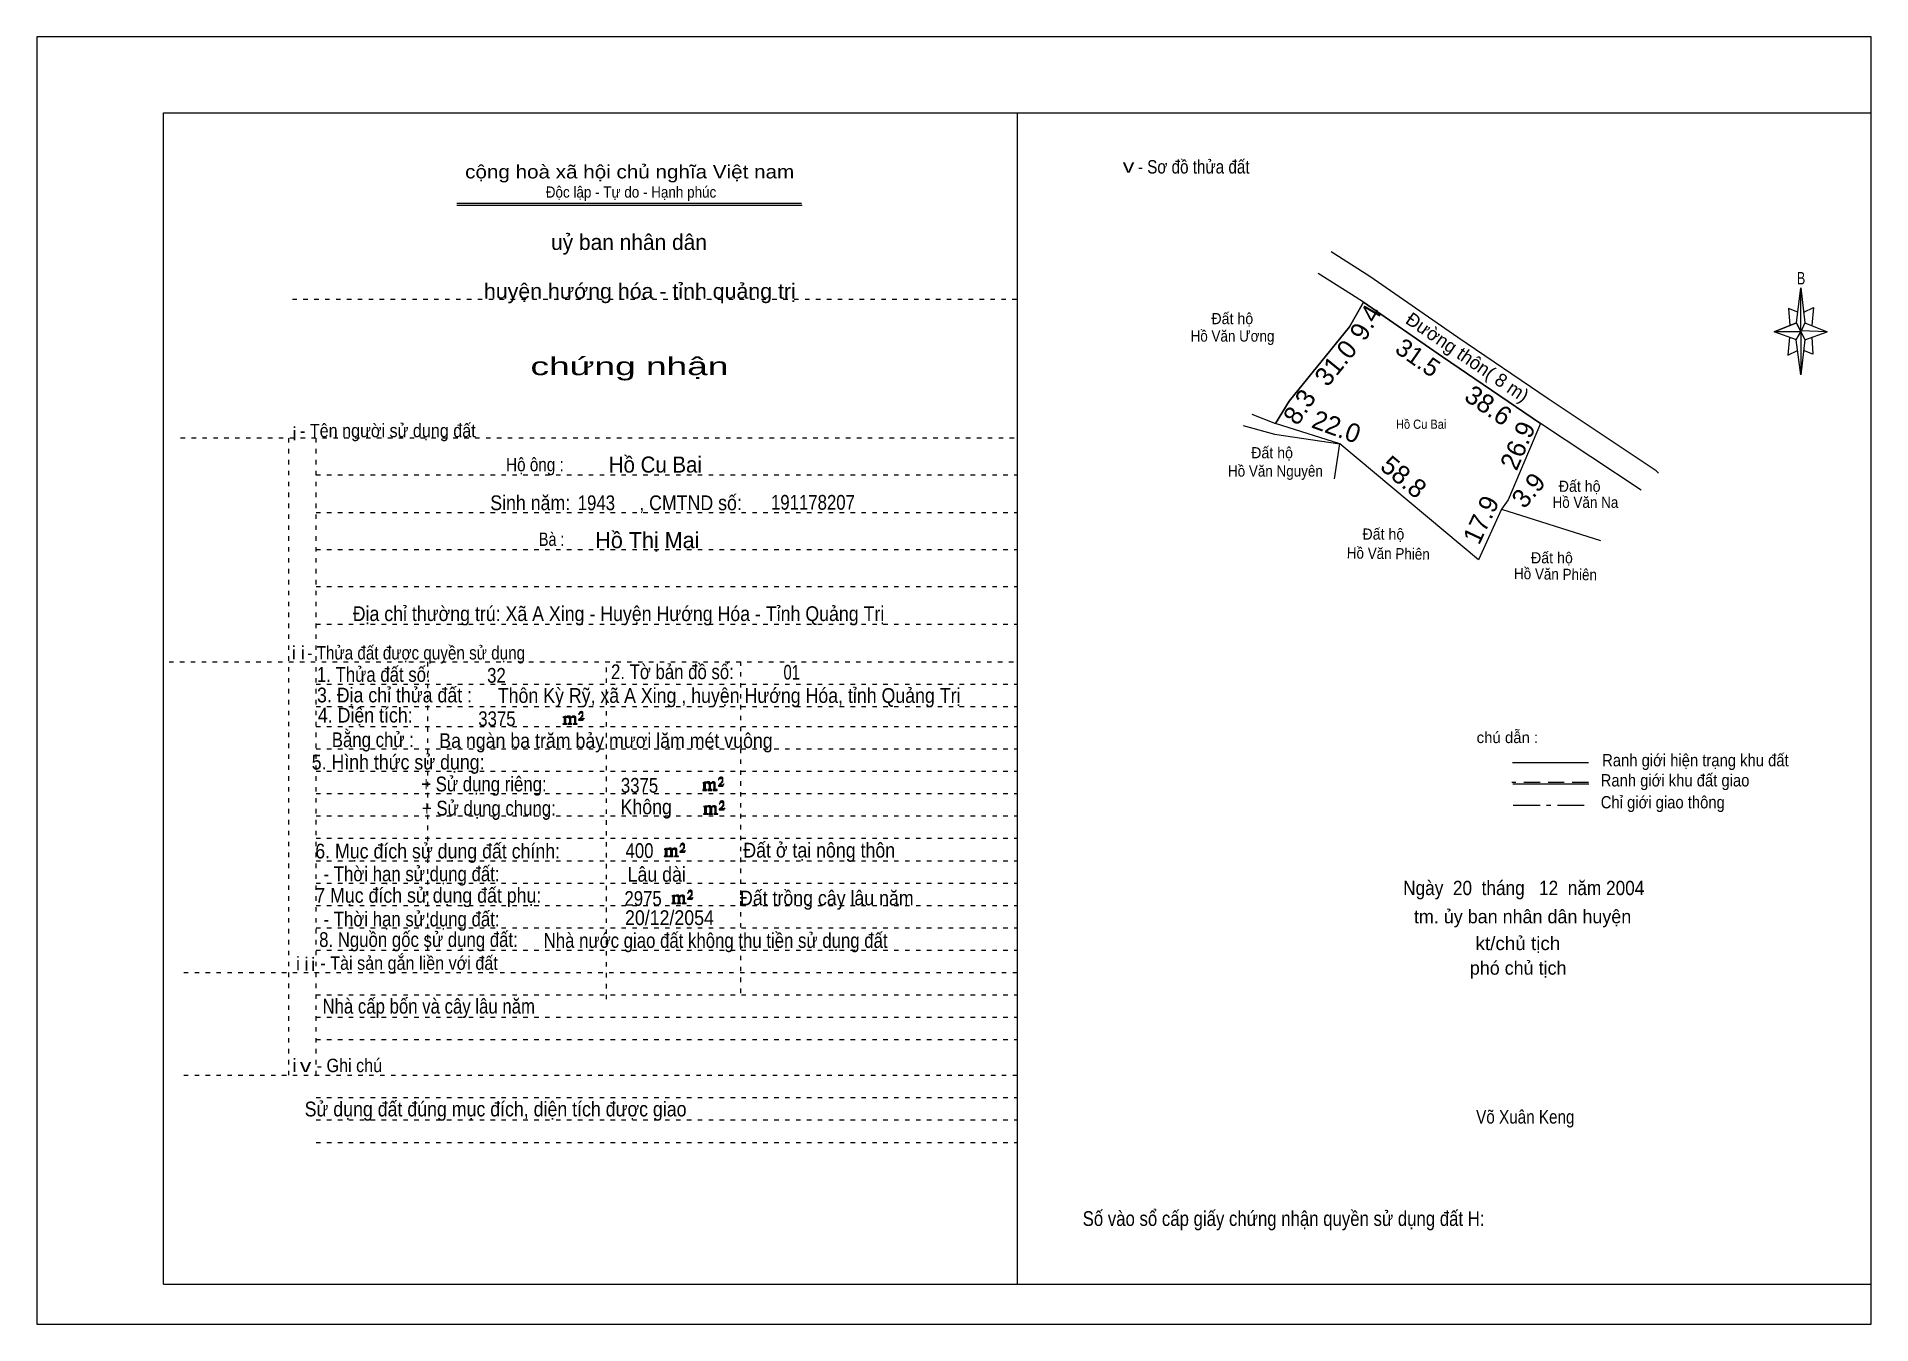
# Model space of a CAD drawing. Header units: centimetres. Extents: x -0.5 to 40.6, y -0.5 to 28.3.
import ezdxf
from ezdxf.enums import TextEntityAlignment as Align

# ---------------------------------------------------------------- set-up
doc = ezdxf.new("R2010")
doc.units = ezdxf.units.CM
doc.header["$LTSCALE"] = 0.12
for name, pattern in [('DOT_DASHED', [7.7, 5, -1.2, 0.3, -1.2]), ('DOTTED', [1.5, 0.3, -1.2]), ('MEDIUM_DASHED', [4.5, 3, -1.5])]:
    doc.linetypes.add(name, pattern=pattern)
for name, color, linetype, lineweight in [('1', 7, 'DOTTED', 13), ('5', 7, 'Continuous', 13), ('50', 7, 'Continuous', 13)]:
    doc.layers.add(name, color=color, linetype=linetype, lineweight=lineweight)

msp = doc.modelspace()

# ---------------------------------------------------------------- hatches: boundary and pattern name
at = {"layer": '50'}
for points in [[(11.74, 12.97), (11.77, 13.02), (11.77, 13.02), (11.76, 13), (11.74, 13), (11.73, 13), (11.68, 13), (11.71, 13.04), (11.72, 13.05), (11.74, 13.06), (11.74, 13.08), (11.74, 13.1), (11.74, 13.12), (11.74, 13.13), (11.74, 13.15), (11.73, 13.16), (11.72, 13.16), (11.71, 13.17), (11.7, 13.17), (11.68, 13.16), (11.68, 13.16), (11.67, 13.15), (11.66, 13.13), (11.64, 13.11), (11.66, 13.11), (11.66, 13.13), (11.67, 13.13), (11.68, 13.14), (11.7, 13.14), (11.71, 13.14), (11.72, 13.13), (11.73, 13.13), (11.73, 13.1), (11.73, 13.08), (11.71, 13.06), (11.71, 13.04), (11.7, 13.03), (11.64, 12.98), (11.64, 12.97)], [(11.32, 12.91), (11.32, 12.9), (11.32, 12.89), (11.3, 12.89), (11.29, 12.89), (11.29, 12.88), (11.38, 12.88), (11.38, 12.89), (11.37, 12.89), (11.36, 12.89), (11.36, 12.9), (11.36, 12.91), (11.36, 13.02), (11.36, 13.03), (11.37, 13.04), (11.39, 13.04), (11.4, 13.04), (11.41, 13.04), (11.42, 13.03), (11.44, 13), (11.44, 12.91), (11.42, 12.9), (11.42, 12.89), (11.41, 12.89), (11.4, 12.89), (11.4, 12.88), (11.49, 12.88), (11.49, 12.89), (11.48, 12.89), (11.47, 12.89), (11.47, 12.9), (11.47, 12.91), (11.47, 13.02), (11.49, 13.04), (11.5, 13.04), (11.51, 13.04), (11.54, 13.04), (11.54, 13.03), (11.55, 13.02), (11.55, 13), (11.55, 12.91), (11.55, 12.9), (11.54, 12.89), (11.54, 12.89), (11.52, 12.89), (11.52, 12.88), (11.61, 12.88), (11.61, 12.89), (11.6, 12.89), (11.59, 12.89), (11.58, 12.9), (11.58, 12.91), (11.58, 12.98), (11.58, 13.03), (11.58, 13.04), (11.57, 13.05), (11.55, 13.06), (11.52, 13.06), (11.51, 13.06), (11.49, 13.05), (11.46, 13.03), (11.46, 13.04), (11.45, 13.06), (11.44, 13.06), (11.42, 13.06), (11.4, 13.06), (11.39, 13.06), (11.37, 13.04), (11.36, 13.04), (11.36, 13.03), (11.36, 13.03), (11.36, 13.04), (11.36, 13.06), (11.29, 13.04), (11.29, 13.04), (11.3, 13.04), (11.32, 13.03), (11.32, 13.02), (11.32, 13.01)], [(14.44, 11.44), (14.44, 11.43), (14.44, 11.42), (14.43, 11.42), (14.42, 11.42), (14.42, 11.4), (14.5, 11.4), (14.5, 11.42), (14.49, 11.42), (14.48, 11.42), (14.48, 11.43), (14.48, 11.44), (14.48, 11.55), (14.48, 11.56), (14.49, 11.57), (14.52, 11.57), (14.53, 11.57), (14.54, 11.57), (14.55, 11.56), (14.56, 11.52), (14.56, 11.44), (14.55, 11.43), (14.55, 11.42), (14.54, 11.42), (14.53, 11.42), (14.53, 11.4), (14.62, 11.4), (14.62, 11.42), (14.6, 11.42), (14.59, 11.42), (14.59, 11.43), (14.59, 11.44), (14.59, 11.55), (14.62, 11.57), (14.63, 11.57), (14.64, 11.57), (14.66, 11.57), (14.66, 11.56), (14.67, 11.55), (14.67, 11.52), (14.67, 11.44), (14.67, 11.43), (14.66, 11.42), (14.66, 11.42), (14.65, 11.42), (14.65, 11.4), (14.74, 11.4), (14.74, 11.42), (14.72, 11.42), (14.71, 11.42), (14.7, 11.43), (14.7, 11.44), (14.7, 11.51), (14.7, 11.56), (14.7, 11.57), (14.69, 11.58), (14.67, 11.59), (14.65, 11.59), (14.64, 11.59), (14.62, 11.58), (14.58, 11.56), (14.58, 11.57), (14.57, 11.59), (14.56, 11.59), (14.55, 11.59), (14.53, 11.59), (14.52, 11.59), (14.49, 11.57), (14.48, 11.57), (14.48, 11.56), (14.48, 11.56), (14.48, 11.57), (14.48, 11.59), (14.42, 11.57), (14.42, 11.57), (14.43, 11.57), (14.44, 11.56), (14.44, 11.55), (14.44, 11.54)], [(14.87, 11.5), (14.89, 11.55), (14.89, 11.55), (14.88, 11.52), (14.87, 11.52), (14.86, 11.52), (14.8, 11.52), (14.84, 11.57), (14.85, 11.58), (14.87, 11.59), (14.87, 11.61), (14.87, 11.62), (14.87, 11.65), (14.87, 11.66), (14.87, 11.68), (14.86, 11.69), (14.85, 11.69), (14.84, 11.7), (14.82, 11.7), (14.8, 11.69), (14.8, 11.69), (14.79, 11.68), (14.78, 11.66), (14.77, 11.64), (14.78, 11.64), (14.78, 11.66), (14.79, 11.66), (14.8, 11.67), (14.82, 11.67), (14.84, 11.67), (14.85, 11.66), (14.86, 11.66), (14.86, 11.62), (14.86, 11.61), (14.84, 11.59), (14.84, 11.57), (14.82, 11.56), (14.77, 11.51), (14.77, 11.5)], [(14.89, 10.97), (14.91, 11.01), (14.91, 11.01), (14.9, 10.99), (14.89, 10.99), (14.88, 10.99), (14.82, 10.99), (14.86, 11.04), (14.87, 11.05), (14.89, 11.06), (14.89, 11.08), (14.89, 11.09), (14.89, 11.11), (14.89, 11.12), (14.89, 11.15), (14.88, 11.16), (14.87, 11.16), (14.86, 11.17), (14.85, 11.17), (14.82, 11.16), (14.82, 11.16), (14.81, 11.15), (14.8, 11.12), (14.79, 11.1), (14.8, 11.1), (14.8, 11.12), (14.81, 11.12), (14.82, 11.14), (14.85, 11.14), (14.86, 11.14), (14.87, 11.12), (14.88, 11.12), (14.88, 11.09), (14.88, 11.08), (14.86, 11.06), (14.86, 11.04), (14.85, 11.02), (14.79, 10.98), (14.79, 10.97)], [(14.46, 10.9), (14.46, 10.89), (14.46, 10.88), (14.45, 10.88), (14.44, 10.88), (14.44, 10.87), (14.53, 10.87), (14.53, 10.88), (14.52, 10.88), (14.5, 10.88), (14.5, 10.89), (14.5, 10.9), (14.5, 11.01), (14.5, 11.02), (14.52, 11.04), (14.54, 11.04), (14.55, 11.04), (14.56, 11.04), (14.57, 11.02), (14.58, 10.99), (14.58, 10.9), (14.57, 10.89), (14.57, 10.88), (14.56, 10.88), (14.55, 10.88), (14.55, 10.87), (14.64, 10.87), (14.64, 10.88), (14.63, 10.88), (14.62, 10.88), (14.62, 10.89), (14.62, 10.9), (14.62, 11.01), (14.64, 11.04), (14.65, 11.04), (14.66, 11.04), (14.68, 11.04), (14.68, 11.02), (14.69, 11.01), (14.69, 10.99), (14.69, 10.9), (14.69, 10.89), (14.68, 10.88), (14.68, 10.88), (14.67, 10.88), (14.67, 10.87), (14.76, 10.87), (14.76, 10.88), (14.75, 10.88), (14.74, 10.88), (14.72, 10.89), (14.72, 10.9), (14.72, 10.98), (14.72, 11.02), (14.72, 11.04), (14.71, 11.05), (14.69, 11.06), (14.67, 11.06), (14.66, 11.06), (14.64, 11.05), (14.6, 11.02), (14.6, 11.04), (14.59, 11.06), (14.58, 11.06), (14.57, 11.06), (14.55, 11.06), (14.54, 11.06), (14.52, 11.04), (14.5, 11.04), (14.5, 11.02), (14.5, 11.02), (14.5, 11.04), (14.5, 11.06), (14.44, 11.04), (14.44, 11.04), (14.45, 11.04), (14.46, 11.02), (14.46, 11.01), (14.46, 11)], [(13.58, 9.95), (13.58, 9.94), (13.58, 9.93), (13.57, 9.93), (13.56, 9.93), (13.56, 9.92), (13.65, 9.92), (13.65, 9.93), (13.64, 9.93), (13.62, 9.93), (13.62, 9.94), (13.62, 9.95), (13.62, 10.06), (13.62, 10.07), (13.64, 10.09), (13.66, 10.09), (13.67, 10.09), (13.68, 10.09), (13.69, 10.07), (13.7, 10.04), (13.7, 9.95), (13.69, 9.94), (13.69, 9.93), (13.68, 9.93), (13.67, 9.93), (13.67, 9.92), (13.76, 9.92), (13.76, 9.93), (13.75, 9.93), (13.74, 9.93), (13.74, 9.94), (13.74, 9.95), (13.74, 10.06), (13.76, 10.09), (13.77, 10.09), (13.78, 10.09), (13.8, 10.09), (13.8, 10.07), (13.81, 10.06), (13.81, 10.04), (13.81, 9.95), (13.81, 9.94), (13.8, 9.93), (13.8, 9.93), (13.79, 9.93), (13.79, 9.92), (13.88, 9.92), (13.88, 9.93), (13.87, 9.93), (13.86, 9.93), (13.84, 9.94), (13.84, 9.95), (13.84, 10.03), (13.84, 10.07), (13.84, 10.09), (13.83, 10.1), (13.81, 10.11), (13.79, 10.11), (13.78, 10.11), (13.76, 10.1), (13.72, 10.07), (13.72, 10.09), (13.71, 10.11), (13.7, 10.11), (13.69, 10.11), (13.67, 10.11), (13.66, 10.11), (13.64, 10.09), (13.62, 10.09), (13.62, 10.07), (13.62, 10.07), (13.62, 10.09), (13.62, 10.11), (13.56, 10.09), (13.56, 10.09), (13.57, 10.09), (13.58, 10.07), (13.58, 10.06), (13.58, 10.05)], [(14.01, 10.02), (14.03, 10.06), (14.03, 10.06), (14.02, 10.04), (14.01, 10.04), (14, 10.04), (13.94, 10.04), (13.98, 10.09), (13.99, 10.1), (14.01, 10.11), (14.01, 10.13), (14.01, 10.14), (14.01, 10.16), (14.01, 10.17), (14.01, 10.2), (14, 10.21), (13.99, 10.21), (13.98, 10.22), (13.97, 10.22), (13.94, 10.21), (13.94, 10.21), (13.93, 10.2), (13.92, 10.17), (13.91, 10.15), (13.92, 10.15), (13.92, 10.17), (13.93, 10.17), (13.94, 10.19), (13.97, 10.19), (13.98, 10.19), (13.99, 10.17), (14, 10.17), (14, 10.14), (14, 10.13), (13.98, 10.11), (13.98, 10.09), (13.97, 10.07), (13.91, 10.03), (13.91, 10.02)], [(13.75, 8.9), (13.75, 8.89), (13.75, 8.88), (13.74, 8.88), (13.73, 8.88), (13.73, 8.87), (13.82, 8.87), (13.82, 8.88), (13.81, 8.88), (13.79, 8.88), (13.79, 8.89), (13.79, 8.9), (13.79, 9.01), (13.79, 9.02), (13.81, 9.04), (13.83, 9.04), (13.84, 9.04), (13.85, 9.04), (13.86, 9.02), (13.87, 8.99), (13.87, 8.9), (13.86, 8.89), (13.86, 8.88), (13.85, 8.88), (13.84, 8.88), (13.84, 8.87), (13.93, 8.87), (13.93, 8.88), (13.92, 8.88), (13.91, 8.88), (13.91, 8.89), (13.91, 8.9), (13.91, 9.01), (13.93, 9.04), (13.94, 9.04), (13.95, 9.04), (13.97, 9.04), (13.97, 9.02), (13.98, 9.01), (13.98, 8.99), (13.98, 8.9), (13.98, 8.89), (13.97, 8.88), (13.97, 8.88), (13.96, 8.88), (13.96, 8.87), (14.05, 8.87), (14.05, 8.88), (14.04, 8.88), (14.03, 8.88), (14.01, 8.89), (14.01, 8.9), (14.01, 8.98), (14.01, 9.02), (14.01, 9.04), (14, 9.05), (13.98, 9.06), (13.96, 9.06), (13.95, 9.06), (13.93, 9.05), (13.89, 9.02), (13.89, 9.04), (13.88, 9.06), (13.87, 9.06), (13.86, 9.06), (13.84, 9.06), (13.83, 9.06), (13.81, 9.04), (13.79, 9.04), (13.79, 9.02), (13.79, 9.02), (13.79, 9.04), (13.79, 9.06), (13.73, 9.04), (13.73, 9.04), (13.74, 9.04), (13.75, 9.02), (13.75, 9.01), (13.75, 9)], [(14.18, 8.97), (14.2, 9.01), (14.2, 9.01), (14.19, 8.99), (14.18, 8.99), (14.17, 8.99), (14.11, 8.99), (14.15, 9.04), (14.16, 9.05), (14.18, 9.06), (14.18, 9.08), (14.18, 9.09), (14.18, 9.11), (14.18, 9.12), (14.18, 9.15), (14.17, 9.16), (14.16, 9.16), (14.15, 9.17), (14.14, 9.17), (14.11, 9.16), (14.11, 9.16), (14.1, 9.15), (14.09, 9.12), (14.08, 9.1), (14.09, 9.1), (14.09, 9.12), (14.1, 9.12), (14.11, 9.14), (14.14, 9.14), (14.15, 9.14), (14.16, 9.12), (14.17, 9.12), (14.17, 9.09), (14.17, 9.08), (14.15, 9.06), (14.15, 9.04), (14.14, 9.02), (14.08, 8.98), (14.08, 8.97)]]:
    msp.add_hatch(color=256, dxfattribs=at).paths.add_polyline_path(points)

# ---------------------------------------------------------------- linework, layer by layer
at = {"layer": '1', "linetype": 'Continuous'}
for p, q in [((2.36, 0.36), (2.36, 26.56)), ((2.36, 26.56), (40.56, 26.56)), ((21.46, 0.36), (21.46, 26.56)), ((40.56, 0.36), (40.56, 26.56)), ((8.92, 24.54), (16.63, 24.54)), ((8.92, 24.49), (16.64, 24.49)), ((2.36, 0.36), (40.56, 0.36))]:
    msp.add_line(p, q, dxfattribs=at)
at = {"layer": '1'}
for p, q in [((5.24, 22.39), (21.46, 22.39)), ((2.74, 19.29), (21.46, 19.29)), ((5.16, 5.03), (5.16, 19.29)), ((5.77, 5.03), (5.77, 19.29)), ((5.77, 18.46), (21.46, 18.46)), ((5.77, 17.62), (21.46, 17.62)), ((5.77, 16.79), (21.46, 16.79)), ((5.77, 15.96), (21.46, 15.96)), ((5.77, 15.12), (21.46, 15.12)), ((2.48, 14.28), (21.46, 14.28)), ((8.27, 7.83), (8.27, 14.28)), ((12.27, 6.73), (12.27, 14.28)), ((15.27, 6.87), (15.27, 14.28)), ((5.77, 13.78), (21.46, 13.78)), ((5.77, 13.28), (21.46, 13.28)), ((5.77, 12.83), (21.46, 12.83)), ((5.77, 12.33), (21.46, 12.33)), ((5.77, 11.83), (21.46, 11.83)), ((5.77, 11.33), (21.46, 11.33)), ((5.77, 10.83), (21.46, 10.83)), ((5.77, 10.33), (21.46, 10.33)), ((5.77, 9.83), (21.46, 9.83)), ((5.77, 9.33), (21.46, 9.33)), ((5.77, 8.83), (21.46, 8.83)), ((5.77, 8.33), (21.46, 8.33)), ((5.77, 7.83), (21.46, 7.83)), ((2.81, 7.33), (21.46, 7.33)), ((5.77, 6.83), (21.46, 6.83)), ((5.77, 6.33), (21.46, 6.33)), ((5.77, 5.83), (21.46, 5.83)), ((2.81, 5.03), (21.46, 5.03)), ((5.77, 4.53), (21.46, 4.53)), ((5.77, 4.03), (21.46, 4.03)), ((5.77, 3.53), (21.46, 3.53))]:
    msp.add_line(p, q, dxfattribs=at)
at = {"layer": '1', "linetype": 'Continuous'}
msp.add_lwpolyline([(-0.48, -0.54), (40.56, -0.54), (40.56, 28.26), (-0.48, 28.26)], close=True, dxfattribs=at)
at = {"layer": '5'}
for p, q in [((29.34, 22.9), (28.48, 23.45)), ((31.31, 21.53), (29.34, 22.9)), ((33.33, 20.16), (31.31, 21.53)), ((26.7, 19.82), (27.23, 19.61)), ((35.41, 18.12), (33.16, 19.61)), ((32.29, 17.69), (34.5, 16.99))]:
    msp.add_line(p, q, dxfattribs=at)
for points in [[(29.2, 22.32), (28.93, 22.49), (28.19, 22.96)], [(29.2, 22.32), (28.89, 21.77), (27.54, 20.11), (27.23, 19.61)], [(33.16, 19.61), (30.97, 21.1), (29.2, 22.32)], [(35.8, 18.5), (35.75, 18.55), (33.33, 20.16)], [(26.51, 19.56), (27.21, 19.37), (28.67, 19.15)], [(28.55, 18.37), (28.67, 19.15), (27.23, 19.61)], [(33.16, 19.61), (32.44, 17.9), (32.29, 17.69)], [(32.29, 17.69), (31.77, 16.56), (28.67, 19.15)]]:
    msp.add_lwpolyline(points, dxfattribs=at)
msp.add_lwpolyline([(27.23, 19.61), (27.54, 20.11), (28.89, 21.77), (29.2, 22.32), (30.97, 21.1), (33.16, 19.61), (32.44, 17.9), (32.29, 17.69), (31.77, 16.56), (28.67, 19.15)], close=True, dxfattribs=at)
at = {"layer": '50', "lineweight": 25}
for p, q in [((38.89, 21.86), (38.98, 22.64)), ((39.07, 21.86), (39.57, 21.66)), ((38.89, 21.48), (38.39, 21.66)), ((39.07, 21.48), (38.98, 20.7)), ((39.23, 21.54), (39.25, 21.16)), ((39.25, 21.16), (39.04, 21.24))]:
    msp.add_line(p, q, dxfattribs=at)
at = {"layer": '50'}
for p, q in [((34.23, 12.02), (32.53, 12.02)), ((34.24, 11.54), (32.54, 11.54))]:
    msp.add_line(p, q, dxfattribs=at)
at = {"layer": '50', "linetype": 'MEDIUM_DASHED'}
msp.add_line((34.23, 11.58), (32.52, 11.58), dxfattribs=at)
at = {"layer": '50', "linetype": 'DOT_DASHED'}
msp.add_line((32.55, 11.07), (34.26, 11.07), dxfattribs=at)
at = {"layer": '50', "lineweight": 25}
for points in [[(38.98, 22.64), (39.07, 21.86), (38.98, 21.66)], [(38.98, 21.66), (38.39, 21.66), (38.89, 21.86), (39.07, 21.48), (39.57, 21.66), (38.98, 21.68)], [(38.98, 21.66), (38.98, 20.7), (38.88, 21.48)]]:
    msp.add_lwpolyline(points, close=True, dxfattribs=at)
for points in [[(38.92, 22.1), (38.71, 22.18), (38.74, 21.8)], [(39.05, 22.1), (39.27, 22.2), (39.23, 21.8)], [(38.98, 21.66), (38.89, 21.86), (38.39, 21.66)], [(38.73, 21.54), (38.69, 21.14), (38.91, 21.24)], [(38.98, 21.66), (39.07, 21.48), (39.57, 21.66)]]:
    msp.add_lwpolyline(points, dxfattribs=at)
at = {"layer": '50'}
for points in [[(11.74, 12.97), (11.77, 13.02), (11.77, 13.02), (11.76, 13), (11.74, 13), (11.73, 13), (11.68, 13), (11.71, 13.04), (11.72, 13.05), (11.74, 13.06), (11.74, 13.08), (11.74, 13.1), (11.74, 13.12), (11.74, 13.13), (11.74, 13.15), (11.73, 13.16), (11.72, 13.16), (11.71, 13.17), (11.7, 13.17), (11.68, 13.16), (11.68, 13.16), (11.67, 13.15), (11.66, 13.13), (11.64, 13.11), (11.66, 13.11), (11.66, 13.13), (11.67, 13.13), (11.68, 13.14), (11.7, 13.14), (11.71, 13.14), (11.72, 13.13), (11.73, 13.13), (11.73, 13.1), (11.73, 13.08), (11.71, 13.06), (11.71, 13.04), (11.7, 13.03), (11.64, 12.98), (11.64, 12.97)], [(11.32, 12.91), (11.32, 12.9), (11.32, 12.89), (11.3, 12.89), (11.29, 12.89), (11.29, 12.88), (11.38, 12.88), (11.38, 12.89), (11.37, 12.89), (11.36, 12.89), (11.36, 12.9), (11.36, 12.91), (11.36, 13.02), (11.36, 13.03), (11.37, 13.04), (11.39, 13.04), (11.4, 13.04), (11.41, 13.04), (11.42, 13.03), (11.44, 13), (11.44, 12.91), (11.42, 12.9), (11.42, 12.89), (11.41, 12.89), (11.4, 12.89), (11.4, 12.88), (11.49, 12.88), (11.49, 12.89), (11.48, 12.89), (11.47, 12.89), (11.47, 12.9), (11.47, 12.91), (11.47, 13.02), (11.49, 13.04), (11.5, 13.04), (11.51, 13.04), (11.54, 13.04), (11.54, 13.03), (11.55, 13.02), (11.55, 13), (11.55, 12.91), (11.55, 12.9), (11.54, 12.89), (11.54, 12.89), (11.52, 12.89), (11.52, 12.88), (11.61, 12.88), (11.61, 12.89), (11.6, 12.89), (11.59, 12.89), (11.58, 12.9), (11.58, 12.91), (11.58, 12.98), (11.58, 13.03), (11.58, 13.04), (11.57, 13.05), (11.55, 13.06), (11.52, 13.06), (11.51, 13.06), (11.49, 13.05), (11.46, 13.03), (11.46, 13.04), (11.45, 13.06), (11.44, 13.06), (11.42, 13.06), (11.4, 13.06), (11.39, 13.06), (11.37, 13.04), (11.36, 13.04), (11.36, 13.03), (11.36, 13.03), (11.36, 13.04), (11.36, 13.06), (11.29, 13.04), (11.29, 13.04), (11.3, 13.04), (11.32, 13.03), (11.32, 13.02), (11.32, 13.01)], [(14.44, 11.44), (14.44, 11.43), (14.44, 11.42), (14.43, 11.42), (14.42, 11.42), (14.42, 11.4), (14.5, 11.4), (14.5, 11.42), (14.49, 11.42), (14.48, 11.42), (14.48, 11.43), (14.48, 11.44), (14.48, 11.55), (14.48, 11.56), (14.49, 11.57), (14.52, 11.57), (14.53, 11.57), (14.54, 11.57), (14.55, 11.56), (14.56, 11.52), (14.56, 11.44), (14.55, 11.43), (14.55, 11.42), (14.54, 11.42), (14.53, 11.42), (14.53, 11.4), (14.62, 11.4), (14.62, 11.42), (14.6, 11.42), (14.59, 11.42), (14.59, 11.43), (14.59, 11.44), (14.59, 11.55), (14.62, 11.57), (14.63, 11.57), (14.64, 11.57), (14.66, 11.57), (14.66, 11.56), (14.67, 11.55), (14.67, 11.52), (14.67, 11.44), (14.67, 11.43), (14.66, 11.42), (14.66, 11.42), (14.65, 11.42), (14.65, 11.4), (14.74, 11.4), (14.74, 11.42), (14.72, 11.42), (14.71, 11.42), (14.7, 11.43), (14.7, 11.44), (14.7, 11.51), (14.7, 11.56), (14.7, 11.57), (14.69, 11.58), (14.67, 11.59), (14.65, 11.59), (14.64, 11.59), (14.62, 11.58), (14.58, 11.56), (14.58, 11.57), (14.57, 11.59), (14.56, 11.59), (14.55, 11.59), (14.53, 11.59), (14.52, 11.59), (14.49, 11.57), (14.48, 11.57), (14.48, 11.56), (14.48, 11.56), (14.48, 11.57), (14.48, 11.59), (14.42, 11.57), (14.42, 11.57), (14.43, 11.57), (14.44, 11.56), (14.44, 11.55), (14.44, 11.54)], [(14.87, 11.5), (14.89, 11.55), (14.89, 11.55), (14.88, 11.52), (14.87, 11.52), (14.86, 11.52), (14.8, 11.52), (14.84, 11.57), (14.85, 11.58), (14.87, 11.59), (14.87, 11.61), (14.87, 11.62), (14.87, 11.65), (14.87, 11.66), (14.87, 11.68), (14.86, 11.69), (14.85, 11.69), (14.84, 11.7), (14.82, 11.7), (14.8, 11.69), (14.8, 11.69), (14.79, 11.68), (14.78, 11.66), (14.77, 11.64), (14.78, 11.64), (14.78, 11.66), (14.79, 11.66), (14.8, 11.67), (14.82, 11.67), (14.84, 11.67), (14.85, 11.66), (14.86, 11.66), (14.86, 11.62), (14.86, 11.61), (14.84, 11.59), (14.84, 11.57), (14.82, 11.56), (14.77, 11.51), (14.77, 11.5)], [(14.89, 10.97), (14.91, 11.01), (14.91, 11.01), (14.9, 10.99), (14.89, 10.99), (14.88, 10.99), (14.82, 10.99), (14.86, 11.04), (14.87, 11.05), (14.89, 11.06), (14.89, 11.08), (14.89, 11.09), (14.89, 11.11), (14.89, 11.12), (14.89, 11.15), (14.88, 11.16), (14.87, 11.16), (14.86, 11.17), (14.85, 11.17), (14.82, 11.16), (14.82, 11.16), (14.81, 11.15), (14.8, 11.12), (14.79, 11.1), (14.8, 11.1), (14.8, 11.12), (14.81, 11.12), (14.82, 11.14), (14.85, 11.14), (14.86, 11.14), (14.87, 11.12), (14.88, 11.12), (14.88, 11.09), (14.88, 11.08), (14.86, 11.06), (14.86, 11.04), (14.85, 11.02), (14.79, 10.98), (14.79, 10.97)], [(14.46, 10.9), (14.46, 10.89), (14.46, 10.88), (14.45, 10.88), (14.44, 10.88), (14.44, 10.87), (14.53, 10.87), (14.53, 10.88), (14.52, 10.88), (14.5, 10.88), (14.5, 10.89), (14.5, 10.9), (14.5, 11.01), (14.5, 11.02), (14.52, 11.04), (14.54, 11.04), (14.55, 11.04), (14.56, 11.04), (14.57, 11.02), (14.58, 10.99), (14.58, 10.9), (14.57, 10.89), (14.57, 10.88), (14.56, 10.88), (14.55, 10.88), (14.55, 10.87), (14.64, 10.87), (14.64, 10.88), (14.63, 10.88), (14.62, 10.88), (14.62, 10.89), (14.62, 10.9), (14.62, 11.01), (14.64, 11.04), (14.65, 11.04), (14.66, 11.04), (14.68, 11.04), (14.68, 11.02), (14.69, 11.01), (14.69, 10.99), (14.69, 10.9), (14.69, 10.89), (14.68, 10.88), (14.68, 10.88), (14.67, 10.88), (14.67, 10.87), (14.76, 10.87), (14.76, 10.88), (14.75, 10.88), (14.74, 10.88), (14.72, 10.89), (14.72, 10.9), (14.72, 10.98), (14.72, 11.02), (14.72, 11.04), (14.71, 11.05), (14.69, 11.06), (14.67, 11.06), (14.66, 11.06), (14.64, 11.05), (14.6, 11.02), (14.6, 11.04), (14.59, 11.06), (14.58, 11.06), (14.57, 11.06), (14.55, 11.06), (14.54, 11.06), (14.52, 11.04), (14.5, 11.04), (14.5, 11.02), (14.5, 11.02), (14.5, 11.04), (14.5, 11.06), (14.44, 11.04), (14.44, 11.04), (14.45, 11.04), (14.46, 11.02), (14.46, 11.01), (14.46, 11)], [(13.58, 9.95), (13.58, 9.94), (13.58, 9.93), (13.57, 9.93), (13.56, 9.93), (13.56, 9.92), (13.65, 9.92), (13.65, 9.93), (13.64, 9.93), (13.62, 9.93), (13.62, 9.94), (13.62, 9.95), (13.62, 10.06), (13.62, 10.07), (13.64, 10.09), (13.66, 10.09), (13.67, 10.09), (13.68, 10.09), (13.69, 10.07), (13.7, 10.04), (13.7, 9.95), (13.69, 9.94), (13.69, 9.93), (13.68, 9.93), (13.67, 9.93), (13.67, 9.92), (13.76, 9.92), (13.76, 9.93), (13.75, 9.93), (13.74, 9.93), (13.74, 9.94), (13.74, 9.95), (13.74, 10.06), (13.76, 10.09), (13.77, 10.09), (13.78, 10.09), (13.8, 10.09), (13.8, 10.07), (13.81, 10.06), (13.81, 10.04), (13.81, 9.95), (13.81, 9.94), (13.8, 9.93), (13.8, 9.93), (13.79, 9.93), (13.79, 9.92), (13.88, 9.92), (13.88, 9.93), (13.87, 9.93), (13.86, 9.93), (13.84, 9.94), (13.84, 9.95), (13.84, 10.03), (13.84, 10.07), (13.84, 10.09), (13.83, 10.1), (13.81, 10.11), (13.79, 10.11), (13.78, 10.11), (13.76, 10.1), (13.72, 10.07), (13.72, 10.09), (13.71, 10.11), (13.7, 10.11), (13.69, 10.11), (13.67, 10.11), (13.66, 10.11), (13.64, 10.09), (13.62, 10.09), (13.62, 10.07), (13.62, 10.07), (13.62, 10.09), (13.62, 10.11), (13.56, 10.09), (13.56, 10.09), (13.57, 10.09), (13.58, 10.07), (13.58, 10.06), (13.58, 10.05)], [(14.01, 10.02), (14.03, 10.06), (14.03, 10.06), (14.02, 10.04), (14.01, 10.04), (14, 10.04), (13.94, 10.04), (13.98, 10.09), (13.99, 10.1), (14.01, 10.11), (14.01, 10.13), (14.01, 10.14), (14.01, 10.16), (14.01, 10.17), (14.01, 10.2), (14, 10.21), (13.99, 10.21), (13.98, 10.22), (13.97, 10.22), (13.94, 10.21), (13.94, 10.21), (13.93, 10.2), (13.92, 10.17), (13.91, 10.15), (13.92, 10.15), (13.92, 10.17), (13.93, 10.17), (13.94, 10.19), (13.97, 10.19), (13.98, 10.19), (13.99, 10.17), (14, 10.17), (14, 10.14), (14, 10.13), (13.98, 10.11), (13.98, 10.09), (13.97, 10.07), (13.91, 10.03), (13.91, 10.02)], [(13.75, 8.9), (13.75, 8.89), (13.75, 8.88), (13.74, 8.88), (13.73, 8.88), (13.73, 8.87), (13.82, 8.87), (13.82, 8.88), (13.81, 8.88), (13.79, 8.88), (13.79, 8.89), (13.79, 8.9), (13.79, 9.01), (13.79, 9.02), (13.81, 9.04), (13.83, 9.04), (13.84, 9.04), (13.85, 9.04), (13.86, 9.02), (13.87, 8.99), (13.87, 8.9), (13.86, 8.89), (13.86, 8.88), (13.85, 8.88), (13.84, 8.88), (13.84, 8.87), (13.93, 8.87), (13.93, 8.88), (13.92, 8.88), (13.91, 8.88), (13.91, 8.89), (13.91, 8.9), (13.91, 9.01), (13.93, 9.04), (13.94, 9.04), (13.95, 9.04), (13.97, 9.04), (13.97, 9.02), (13.98, 9.01), (13.98, 8.99), (13.98, 8.9), (13.98, 8.89), (13.97, 8.88), (13.97, 8.88), (13.96, 8.88), (13.96, 8.87), (14.05, 8.87), (14.05, 8.88), (14.04, 8.88), (14.03, 8.88), (14.01, 8.89), (14.01, 8.9), (14.01, 8.98), (14.01, 9.02), (14.01, 9.04), (14, 9.05), (13.98, 9.06), (13.96, 9.06), (13.95, 9.06), (13.93, 9.05), (13.89, 9.02), (13.89, 9.04), (13.88, 9.06), (13.87, 9.06), (13.86, 9.06), (13.84, 9.06), (13.83, 9.06), (13.81, 9.04), (13.79, 9.04), (13.79, 9.02), (13.79, 9.02), (13.79, 9.04), (13.79, 9.06), (13.73, 9.04), (13.73, 9.04), (13.74, 9.04), (13.75, 9.02), (13.75, 9.01), (13.75, 9)], [(14.18, 8.97), (14.2, 9.01), (14.2, 9.01), (14.19, 8.99), (14.18, 8.99), (14.17, 8.99), (14.11, 8.99), (14.15, 9.04), (14.16, 9.05), (14.18, 9.06), (14.18, 9.08), (14.18, 9.09), (14.18, 9.11), (14.18, 9.12), (14.18, 9.15), (14.17, 9.16), (14.16, 9.16), (14.15, 9.17), (14.14, 9.17), (14.11, 9.16), (14.11, 9.16), (14.1, 9.15), (14.09, 9.12), (14.08, 9.1), (14.09, 9.1), (14.09, 9.12), (14.1, 9.12), (14.11, 9.14), (14.14, 9.14), (14.15, 9.14), (14.16, 9.12), (14.17, 9.12), (14.17, 9.09), (14.17, 9.08), (14.15, 9.06), (14.15, 9.04), (14.14, 9.02), (14.08, 8.98), (14.08, 8.97)]]:
    msp.add_lwpolyline(points, close=True, dxfattribs=at)

# ---------------------------------------------------------------- texts
at = {"layer": '1'}
for s, height, width, p in [('v', 0.3, 1.3, (23.945, 25.22)), ('- Sơ đồ thửa đất ', 0.3, 0.85, (25.45, 25.2)), ('cộng hoà xã hội chủ nghĩa Việt nam', 0.3, 1.15, (12.785, 25.09)), ('Độc lập - Tự do - Hạnh phúc', 0.25, 0.9, (12.815, 24.66)), ('chứng nhận', 0.4, 1.55, (12.78, 20.69)), ('- Tên người sử dụng đất', 0.3, 0.9, (7.375, 19.3)), ('- Thửa đất được quyền sử dụng', 0.3, 0.85, (8.01, 14.33)), ('- Tài sản gắn liền với đất ', 0.3, 0.9, (7.9, 7.39)), ('- Ghi chú', 0.3, 0.9, (6.515, 5.1)), ('v', 0.3, 1.3, (5.535, 5.1))]:
    msp.add_text(s, height=height, dxfattribs=dict(at, width=width)).set_placement(p, align=Align.CENTER)
for s, height, p in [('uỷ ban nhân dân', 0.35, (12.77, 23.49)), ('i', 0.3, (5.285, 19.23)), ('i', 0.3, (5.275, 14.33)), ('i', 0.3, (5.475, 14.33)), ('i', 0.3, (5.365, 7.38)), ('i', 0.3, (5.555, 7.37)), ('i', 0.3, (5.705, 7.36)), ('i', 0.3, (5.285, 5.1))]:
    msp.add_text(s, height=height, dxfattribs=at).set_placement(p, align=Align.CENTER)
at = {"layer": '5'}
for s, height, rotation, p in [('9.4 ', 0.4199, 60, (29.464, 21.83)), ('Đường thôn( 8 m)', 0.3, 325.77, (31.441, 20.966)), ('31.0 ', 0.42, 50.882, (28.791, 20.892)), ('31.5 ', 0.4, 325.216, (30.366, 20.875)), ('8.3 ', 0.4199, 56, (27.985, 19.928)), ('38.6 ', 0.42, 325.886, (31.942, 19.796)), ('22.0 ', 0.4199, 340, (28.598, 19.313)), ('26.9', 0.42, 66.477, (32.843, 19.031)), ('58.8 ', 0.42, 320.161, (30.026, 18.203)), ('3.9 ', 0.42, 50, (33.101, 18.04)), ('17.9', 0.4199, 64.782, (32.018, 17.366))]:
    msp.add_text(s, height=height, rotation=rotation, dxfattribs=at).set_placement(p, align=Align.CENTER)
for s, height, width, p in [('Đất hộ', 0.25, 0.95, (26.265, 21.83)), ('Hồ Văn Ương', 0.25, 0.9, (26.27, 21.44)), ('Đất hộ', 0.25, 0.95, (27.155, 18.83)), ('Đất hộ', 0.25, 0.95, (34.035, 18.08)), ('Đất hộ', 0.25, 0.95, (29.645, 17.01)), ('Đất hộ', 0.25, 0.95, (33.415, 16.48)), ('Võ Xuân Keng', 0.3, 0.85, (32.82, 3.95))]:
    msp.add_text(s, height=height, dxfattribs=dict(at, width=width)).set_placement(p, align=Align.CENTER)
at = {"layer": '5', "width": 0.9}
for s, height, rotation, p in [('Hồ Cu Bai', 0.2053, 0.036, (30.49, 19.49)), ('Hồ Văn Nguyên', 0.2499, 0.036, (27.23, 18.421)), ('Hồ Văn Na', 0.25, 0.036, (34.165, 17.721)), ('Hồ Văn Phiên', 0.25, 359.036, (29.753, 16.575)), ('Hồ Văn Phiên', 0.25, 359.036, (33.493, 16.114))]:
    msp.add_text(s, height=height, rotation=rotation, dxfattribs=at).set_placement(p, align=Align.CENTER)
at = {"layer": '50'}
for s, height, width, p in [('B', 0.276, 0.75, (38.99, 22.72)), ('  huyện hướng hóa - tỉnh quảng trị', 0.34, 1.05, (12.88, 22.4)), ('Hồ Cu Bai', 0.36, 0.95, (13.36, 18.51)), ('Hộ ông :', 0.3, 0.85, (10.665, 18.54)), ('Sinh năm:              , CMTND số: ', 0.33, 0.9, (12.535, 17.67)), ('1943', 0.33, 0.85, (12.04, 17.67)), ('191178207', 0.33, 0.85, (16.885, 17.68)), ('Bà :', 0.3, 0.8, (11.04, 16.87)), ('Địa chỉ thường trú: Xã A Xing - Huyện Hướng Hóa - Tỉnh Quảng Trị', 0.33, 0.9, (12.535, 15.19)), ('1. Thửa đất số:  ', 0.33, 0.85, (7.165, 13.83)), ('32', 0.33, 0.85, (9.805, 13.81)), ('2. Tờ bản đồ số:  ', 0.33, 0.85, (13.845, 13.89)), ('01', 0.33, 0.75, (16.41, 13.88)), ('3. Địa chỉ thửa đất : ', 0.33, 0.9, (7.58, 13.37)), ('Thôn Kỳ Rỹ, xã A Xing , huyện Hướng Hóa, tỉnh Quảng Trị', 0.33, 0.9, (15.01, 13.36)), ('4. Diện tích: ', 0.33, 0.9, (6.925, 12.92)), ('3375', 0.33, 0.85, (9.815, 12.84)), ('Bằng chử :', 0.33, 0.85, (7.04, 12.37)), ('Ba ngàn ba trăm bảy mươi lăm mét vuông', 0.33, 0.9, (12.255, 12.35)), ('5. Hình thức sử dụng:', 0.33, 0.9, (7.605, 11.87)), ('Ranh giới hiện trạng khu đất', 0.275, 0.9, (36.625, 11.94)), ('+ Sử dụng riêng:', 0.33, 0.85, (9.525, 11.38)), ('3375', 0.33, 0.85, (13.005, 11.35)), ('Ranh giới khu đất giao', 0.275, 0.9, (36.17, 11.49)), ('+ Sử dụng chung:', 0.33, 0.85, (9.635, 10.84)), ('Không', 0.33, 0.9, (13.155, 10.87)), ('Chỉ giới giao thông', 0.275, 0.9, (35.895, 11)), ('Đất ở tại nông thôn', 0.33, 0.9, (17.025, 9.9)), ('6. Mục đích sử dụng đất chính:', 0.33, 0.9, (8.49, 9.88)), ('400', 0.33, 0.85, (13.005, 9.89)), ('- Thời hạn sử dụng đất:', 0.33, 0.85, (7.905, 9.37)), ('Lâu dài', 0.33, 0.9, (13.39, 9.36)), ('7 Mục đích sử dụng đất phụ:', 0.33, 0.9, (8.28, 8.89)), ('2975', 0.33, 0.85, (13.085, 8.82)), ('Đất trồng cây lâu năm', 0.33, 0.9, (17.195, 8.83)), ('Ngày  20  tháng   12  năm 2004', 0.32, 0.9, (32.785, 9.06)), ('- Thời hạn sử dụng đất:', 0.33, 0.85, (7.905, 8.36)), ('20/12/2054', 0.33, 0.9, (13.675, 8.39)), ('8. Nguồn gốc sử dụng đất:', 0.33, 0.85, (8.06, 7.9)), ('Nhà nước giao đất không thu tiền sử dụng đất ', 0.33, 0.85, (14.76, 7.88)), ('kt/chủ tịch', 0.3, 1.05, (32.655, 7.83)), ('Nhà cấp bốn và cây lâu năm', 0.33, 0.85, (8.29, 6.41)), ('Sử dụng đất đúng mục đích, diện tích được giao', 0.33, 0.9, (9.785, 4.11)), ('Số vào sổ cấp giấy chứng nhận quyền sử dụng đất H: ', 0.33, 0.85, (27.465, 1.66))]:
    msp.add_text(s, height=height, dxfattribs=dict(at, width=width)).set_placement(p, align=Align.CENTER)
for s, height, p in [('Hồ Thị Mai', 0.36, (13.18, 16.82)), ('chú dẫn :', 0.25, (32.42, 12.46)), ('tm. ủy ban nhân dân huyện ', 0.3, (32.815, 8.43)), ('phó chủ tịch', 0.3, (32.66, 7.28))]:
    msp.add_text(s, height=height, dxfattribs=at).set_placement(p, align=Align.CENTER)

doc.saveas('drawing.dxf')
